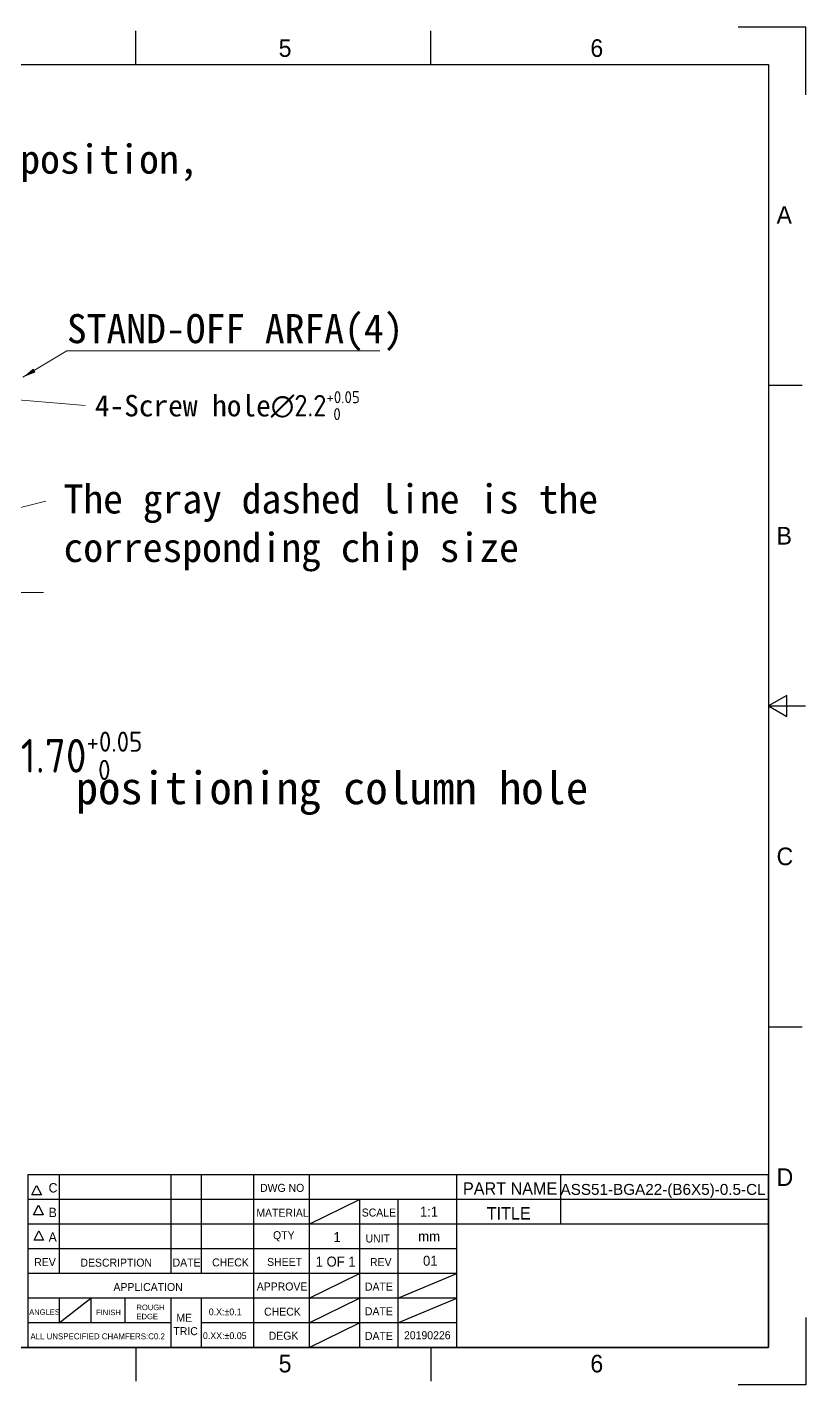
# Model space of a CAD drawing. Header units: millimetres. Extents: x 1283 to 1389, y -11263 to -11188.
# Drawn here: x 1346.5 to 1389.3, y -11263 to -11188.3 of the extents above; entities that cross this region are included whole.
import ezdxf

# ---------------------------------------------------------------- set-up
doc = ezdxf.new("R2010")
doc.units = ezdxf.units.MM
doc.header["$PDSIZE"] = -1
doc.linetypes.add('CENTER', pattern=[10.16, 6.35, -1.27, 1.27, -1.27])
doc.layers.add('DIM', color=3, linetype='Continuous')
doc.layers.add('TuKuang', color=7, linetype='Continuous')
doc.styles.add('1', font='romans.shx', dxfattribs={"height": 2.5})
doc.styles.add('1111', font='isocp.shx', dxfattribs={"bigfont": 'gbcbig.shx'})
doc.styles.add('2', font='romans.shx', dxfattribs={"bigfont": 'bigfont.shx'})
doc.styles.add('GB', font='', dxfattribs={"height": 4})
doc.styles.get("Standard").update_dxf_attribs({"font": ''})
doc.styles.get('GB').set_extended_font_data('KaiTi_GB2312')
doc.styles.get('Standard').set_extended_font_data('SimSun')
doc.dimstyles.new('1111', dxfattribs={"dimtxt": 2.5, "dimasz": 0.2, "dimexe": 0.6, "dimexo": 0.6, "dimtad": 0, "dimtoh": 1, "dimdec": 3, "dimzin": 1, "dimdsep": 46, "dimtxsty": '1111', "dimcen": 0.2, "dimclrd": 97, "dimclre": 97, "dimclrt": 3, "dimazin": 0, "dimtfac": 1, "dimtdec": 3, "dimtofl": 0, "dimtmove": 0, "dimatfit": 2, "dimfxl": 1, "dimlwd": 5, "dimlwe": 5, "dimarcsym": 0})

# ---------------------------------------------------------------- blocks, each defined once
blk = doc.blocks.new('asdf456')
at = {"color": 8}
for p, q in [((1550.36, 85.49), (1548.39, 84.37)), ((1548.39, 84.37), (1550.36, 83.25)), ((1550.36, 83.25), (1550.36, 85.49))]:
    blk.add_line(p, q, dxfattribs=at)
at = {"layer": 'TuKuang', "color": 8}
for p, q in [((1480.75, 152.96), (1480.75, 156.57)), ((1512.28, 152.96), (1512.28, 156.57)), ((1350.05, 152.96), (1548.39, 152.96)), ((1548.39, 152.96), (1548.39, 15.77)), ((1548.39, 118.67), (1552, 118.67)), ((1548.39, 84.37), (1552.36, 84.37)), ((1548.39, 50.07), (1552, 50.07)), ((1548.39, 15.77), (1350.05, 15.77)), ((1480.75, 15.77), (1480.75, 12.16)), ((1512.28, 15.77), (1512.28, 12.16))]:
    blk.add_line(p, q, dxfattribs=at)
for points in [[(1552.39, 149.74), (1552.39, 156.96), (1545.17, 156.96)], [(1552.39, 18.99), (1552.39, 11.77), (1545.17, 11.77)]]:
    blk.add_lwpolyline(points, dxfattribs=at)
at = {"color": 8, "char_height": 1.8844, "attachment_point": 1, "style": '1'}
for s, insert, width in [('{\\f@Gulim|b0|i0|c134|p34;5}', (1496.02, 155.67), 8.3008), ('{\\f@Gulim|b0|i0|c134|p34;6}', (1529.35, 155.67), 8.3008), ('{\\f@Gulim|b0|i0|c134|p34;A}', (1549.26, 137.82), 9.0416), ('{\\f@Gulim|b0|i0|c134|p34;B}', (1549.26, 103.52), 9.0416), ('{\\f@Gulim|b0|i0|c134|p34;C}', (1549.26, 69.23), 9.0416), ('{\\f@Gulim|b0|i0|c134|p34;D}', (1549.26, 34.93), 9.0416), ('{\\f@Gulim|b0|i0|c134|p34;5}', (1496.02, 14.99), 8.3008), ('{\\f@Gulim|b0|i0|c134|p34;6}', (1529.35, 14.99), 8.3008)]:
    blk.add_mtext(s, dxfattribs=dict(at, insert=insert, width=width))
blk = doc.blocks.new('*D10')
at = {"layer": 'DEFPOINTS', "color": 0, "lineweight": 18, "transparency": 16777216}
for p in [(1339.379, -11229.581), (1337.802, -11230.218)]:
    blk.add_point(p, dxfattribs=at)
at = {"layer": 'DIM', "color": 97, "lineweight": 5, "transparency": 16777216}
for p, q in [((1340.751, -11229.027), (1342.354, -11228.379)), ((1342.354, -11228.379), (1343.834, -11228.379)), ((1338.442, -11229.899), (1338.738, -11229.899)), ((1338.59, -11230.047), (1338.59, -11229.751))]:
    blk.add_line(p, q, dxfattribs=at)
at = {"layer": 'DIM', "color": 97, "lineweight": 18, "transparency": 16777216}
blk.add_solid([(1340.658, -11228.798), (1340.843, -11229.255), (1339.379, -11229.581)], dxfattribs=at)
at = {"layer": 'DIM', "color": 3, "lineweight": 0, "transparency": 16777216, "insert": (1348.509, -11228.379), "char_height": 1.85, "attachment_point": 5, "style": '1111'}
blk.add_mtext('\\A1;∅1.70{\\H1.110000;\\S+0.05^  0;}', dxfattribs=at)
blk = doc.blocks.new('*D4')
at = {"layer": 'DEFPOINTS', "color": 0, "lineweight": 18, "transparency": 16777216}
for p in [(1333.994, -11207.807), (1336.187, -11207.991)]:
    blk.add_point(p, dxfattribs=at)
at = {"layer": 'DIM', "color": 97, "lineweight": 5, "transparency": 16777216}
for p, q in [((1334.584, -11207.857), (1335.597, -11207.942)), ((1336.187, -11207.991), (1349.722, -11209.128))]:
    blk.add_line(p, q, dxfattribs=at)
at = {"layer": 'DIM', "color": 97, "lineweight": 18, "transparency": 16777216}
for points in [[(1334.592, -11207.759), (1334.576, -11207.955), (1333.994, -11207.807)], [(1335.605, -11207.844), (1335.588, -11208.04), (1336.187, -11207.991)]]:
    blk.add_solid(points, dxfattribs=at)
at = {"layer": 'DIM', "color": 3, "lineweight": 0, "transparency": 16777216, "insert": (1357.54, -11209.128), "char_height": 1.11, "attachment_point": 5, "style": '1111'}
blk.add_mtext('\\A1;{\\fSimSun|b0|i0|c134|p2;\\H1.0667x;4-Screw hole\\Fisocp,gbcbig|c134;∅2.2{\\H0.666000;\\S+0.05^  0;}}', dxfattribs=at)

msp = doc.modelspace()

# ---------------------------------------------------------------- linework, layer by layer
at = {"color": 1, "linetype": 'CENTER', "lineweight": 0, "ltscale": 0.248}
msp.add_line((1347.424, -11219.399), (1300.756, -11219.399), dxfattribs=at)
at = {"color": 8, "lineweight": 25, "ltscale": 10}
for p, q in [((1346.795, -11252.524), (1347.055, -11252.003)), ((1347.055, -11252.003), (1347.315, -11252.524)), ((1346.888, -11253.613), (1347.148, -11253.092)), ((1347.148, -11253.092), (1347.408, -11253.613)), ((1346.91, -11255.018), (1347.17, -11254.497)), ((1347.17, -11254.497), (1347.431, -11255.018))]:
    msp.add_line(p, q, dxfattribs=at)
at = {"color": 8}
for p, q in [((1348.3, -11251.425), (1348.3, -11256.843)), ((1354.431, -11251.425), (1354.431, -11256.843)), ((1356.093, -11251.425), (1356.093, -11256.843)), ((1358.98, -11251.425), (1358.98, -11260.907)), ((1362.035, -11251.425), (1362.035, -11260.907)), ((1370.145, -11260.907), (1370.145, -11251.425)), ((1375.854, -11251.425), (1375.854, -11254.134)), ((1387.284, -11252.779), (1346.574, -11252.779)), ((1362.035, -11254.134), (1364.797, -11252.779)), ((1364.797, -11252.779), (1364.797, -11260.907)), ((1366.915, -11252.779), (1366.915, -11260.907)), ((1358.98, -11254.134), (1346.574, -11254.134)), ((1387.284, -11254.134), (1358.98, -11254.134)), ((1370.145, -11255.489), (1346.574, -11255.489)), ((1370.145, -11256.843), (1346.574, -11256.843)), ((1362.035, -11258.198), (1364.797, -11256.843)), ((1366.915, -11258.198), (1370.145, -11256.843)), ((1370.145, -11258.198), (1346.574, -11258.198)), ((1348.3, -11258.198), (1348.3, -11259.552)), ((1348.3, -11259.552), (1350.036, -11258.198)), ((1350.036, -11258.198), (1350.036, -11259.552)), ((1351.902, -11258.198), (1351.902, -11259.552)), ((1354.431, -11258.198), (1354.431, -11260.907)), ((1356.093, -11258.198), (1356.093, -11260.907)), ((1362.035, -11259.552), (1364.797, -11258.198)), ((1366.915, -11259.552), (1370.145, -11258.198)), ((1354.431, -11259.552), (1346.574, -11259.552)), ((1370.145, -11259.552), (1356.093, -11259.552)), ((1362.035, -11260.907), (1364.797, -11259.552))]:
    msp.add_line(p, q, dxfattribs=at)
msp.add_lwpolyline([(1387.284, -11260.907), (1387.284, -11251.425), (1346.574, -11251.425), (1346.574, -11260.907)], close=True, dxfattribs=at)
at = {"color": 8, "lineweight": 25, "ltscale": 10}
for points in [[(1347.315, -11252.524), (1346.795, -11252.524)], [(1347.408, -11253.613), (1346.888, -11253.613)], [(1347.431, -11255.018), (1346.91, -11255.018)]]:
    msp.add_lwpolyline(points, dxfattribs=at)
at = {"layer": 'TuKuang', "color": 8}
msp.add_lwpolyline([(1342.706, -11260.907), (1386.57, -11260.907)], dxfattribs=at)

# ---------------------------------------------------------------- block references
at = {"xscale": 0.514122631876262, "yscale": 0.514122631876262, "zscale": 0.514122631876262}
msp.add_blockref('asdf456', (591.222, -11269.017), dxfattribs=at)

# ---------------------------------------------------------------- texts
at = {"color": 3, "lineweight": 0}
msp.add_text('positioning column hole', height=1.8, dxfattribs=at).set_placement((1349.21, -11231.04))
at = {"color": 3, "lineweight": 0, "char_height": 1.6, "attachment_point": 1}
for s, insert in [('Pad and Pin end of the contact position, \\Pthe corresponding ball position', (1312.414, -11194.775)), ('STAND-OFF ARFA(4)', (1348.717, -11204.093)), ('The gray dashed line is the \\Pcorresponding chip size', (1348.531, -11213.457))]:
    msp.add_mtext(s, dxfattribs=dict(at, insert=insert))
at = {"color": 8, "lineweight": 25, "ltscale": 10, "char_height": 0.5157, "width": 0.66512, "attachment_point": 1, "style": '2'}
for s, insert in [('{\\f@Gulim|b0|i0|c134|p34;C}', (1347.712, -11251.872)), ('{\\f@Gulim|b0|i0|c134|p34;B}', (1347.712, -11253.226)), ('{\\f@Gulim|b0|i0|c134|p34;A}', (1347.712, -11254.581))]:
    msp.add_mtext(s, dxfattribs=dict(at, insert=insert))
at = {"color": 0, "insert": (1375.854, -11251.919), "char_height": 0.6, "width": 11.92099, "attachment_point": 1}
msp.add_mtext('{\\fArial|b0|i0|c0|p32;\\C8;ASS51-BGA22-(B6X5)-0.5-CL}', dxfattribs=at)
at = {"layer": 'DIM', "color": 8, "linetype": 'ByBlock', "lineweight": 25, "attachment_point": 7, "style": 'GB'}
for s, insert, char_height, width in [('{\\f@Gulim|b0|i0|c134|p34;DWG NO}', (1359.336, -11252.361), 0.4401, 3.67746), ('{\\f@Gulim|b0|i0|c134|p34;PART NAME}', (1370.491, -11252.51), 0.67916, 5.46149), ('{\\f@Gulim|b0|i0|c134|p34;MATERIAL}', (1359.13, -11253.725), 0.4401, 1.54239), ('{\\f@Gulim|b0|i0|c134|p34;SCALE}', (1364.925, -11253.716), 0.4401, 1.54239), ('{\\f@Gulim|b0|i0|c134|p34;1:1}', (1368.125, -11253.716), 0.55012, 1.32588), ('{\\f@Gulim|b0|i0|c134|p34;TITLE}', (1371.796, -11253.873), 0.67916, 3.0255), ('{\\f@Gulim|b0|i0|c134|p34;  QTY}', (1359.729, -11255.078), 0.4401, 1.54239), ('{\\f@Gulim|b0|i0|c134|p34;1}', (1363.374, -11255.115), 0.55012, 0.96025), ('{\\f@Gulim|b0|i0|c134|p34;UNIT}', (1365.133, -11255.142), 0.4401, 1.54239), ('{\\f@Gulim|b0|i0|c134|p34;mm}', (1368.032, -11255.071), 0.55012, 1.32588), ('{\\f@Gulim|b0|i0|c134|p34;REV}', (1346.922, -11256.435), 0.4401, 1.54239), ('{\\f@Gulim|b0|i0|c134|p34;DESCRIPTION}', (1349.461, -11256.471), 0.4401, 1.54239), ('{\\f@Gulim|b0|i0|c134|p34;DATE}', (1354.528, -11256.458), 0.4401, 1.54239), ('{\\f@Gulim|b0|i0|c134|p34;CHECK}', (1356.701, -11256.458), 0.4401, 1.54239), ('{\\f@Gulim|b0|i0|c134|p34;SHEET}', (1359.724, -11256.432), 0.4401, 1.54239), ('{\\f@Gulim|b0|i0|c134|p34;1 OF 1}', (1362.391, -11256.47), 0.55012, 2.58099), ('{\\f@Gulim|b0|i0|c134|p34;REV}', (1365.382, -11256.435), 0.4401, 1.54239), ('{\\f@Gulim|b0|i0|c134|p34;01}', (1368.294, -11256.425), 0.55012, 1.32588), ('{\\f@Gulim|b0|i0|c134|p34;APPLICATION}', (1351.276, -11257.811), 0.4401, 1.54239), ('{\\f@Gulim|b0|i0|c134|p34;APPROVE}', (1359.154, -11257.783), 0.4401, 1.54239), ('{\\f@Gulim|b0|i0|c134|p34;DATE}', (1365.101, -11257.783), 0.4401, 1.54239), ('{\\f@Gulim|b0|i0|c134|p34;ROUGH \\PEDGE}', (1352.543, -11259.362), 0.30103, 1.21688), ('{\\f@Gulim|b0|i0|c134|p34;0.X:%%P0.1}', (1356.516, -11259.142), 0.37133, 2.49951), ('{\\f@Gulim|b0|i0|c134|p34;CHECK}', (1359.559, -11259.167), 0.4401, 1.54239), ('{\\f@Gulim|b0|i0|c134|p34;DATE}', (1365.101, -11259.138), 0.4401, 1.54239), ('{\\f@Gulim|b0|i0|c134|p34; ME\\PTRIC}', (1354.572, -11260.238), 0.4401, 1.54239), ('{\\f@Gulim|b0|i0|c134|p34;0.XX:%%P0.05}', (1356.196, -11260.454), 0.37133, 2.78614), ('{\\f@Gulim|b0|i0|c134|p34;DEGK}', (1359.812, -11260.489), 0.4401, 1.54239), ('{\\f@Gulim|b0|i0|c134|p34;DATE}', (1365.101, -11260.493), 0.4401, 1.54239), ('{\\f@Gulim|b0|i0|c134|p34;20190226}', (1367.248, -11260.463), 0.4401, 1.27696)]:
    msp.add_mtext(s, dxfattribs=dict(at, insert=insert, char_height=char_height, width=width))
at = {"layer": 'DIM', "color": 8, "linetype": 'ByBlock', "lineweight": 9, "attachment_point": 7, "style": 'GB'}
for s, insert, char_height, width in [('{\\f@Gulim|b0|i0|c134|p34;ANGLES}', (1346.644, -11259.119), 0.30103, 1.63171), ('{\\f@Gulim|b0|i0|c134|p34;FINISH}', (1350.317, -11259.136), 0.30103, 1.40791), ('{\\f@Gulim|b0|i0|c134|p34;\\C8;ALL UNSPECIFIED CHAMFERS:C0.2}', (1346.713, -11260.465), 0.33113, 7.85437)]:
    msp.add_mtext(s, dxfattribs=dict(at, insert=insert, char_height=char_height, width=width))

# ---------------------------------------------------------------- dimensions: what is measured, and where the dimension line sits
at = {"layer": 'DIM', "lineweight": 0}
dim = msp.add_diameter_dim_2p(p1=(1333.994, -11207.807), p2=(1336.187, -11207.991), text='{\\fSimSun|b0|i0|c134|p2;\\H1.0667x;4-Screw hole\\Fisocp,gbcbig|c134;<>}', dimstyle='1111', override={"dimscale": 0.74, "dimtxt": 1.5, "dimasz": 0.8, "dimexe": 0.49975, "dimexo": 0.49975, "dimgap": 0.49975, "dimdec": 1, "dimtol": 1, "dimlim": 0, "dimtp": 0.05, "dimtm": 0, "dimtfac": 0.6, "dimtdec": 2, "dimtolj": 1}, dxfattribs=at)
dim.commit()
dim.dimension.update_dxf_attribs({"geometry": '*D4', "text_midpoint": (1357.54, -11209.128), "dimtype": 131})
dim = msp.add_diameter_dim_2p(p1=(1337.802, -11230.218), p2=(1339.379, -11229.581), dimstyle='1111', override={"dimscale": 0.74, "dimasz": 2, "dimexe": 0.49975, "dimexo": 0.49975, "dimgap": 0.49975, "dimtoh": 1, "dimdec": 2, "dimtol": 1, "dimtp": 0.05, "dimtfac": 0.6, "dimtolj": 1}, dxfattribs=at)
dim.commit()
dim.dimension.update_dxf_attribs({"geometry": '*D10', "text_midpoint": (1348.509, -11228.379), "dimtype": 131})

# ---------------------------------------------------------------- leaders
at = {"lineweight": 0}
for points in [[(1346.296, -11207.569), (1348.717, -11206.119), (1365.929, -11206.119)], [(1327.34, -11219.399), (1347.55, -11214.384)]]:
    msp.add_leader(points, dimstyle='1111', override={"dimscale": 0.74, "dimtxt": 1.6, "dimasz": 1, "dimgap": 0.625, "dimtad": 0, "dimtoh": 1, "dimdec": 2, "dimtdec": 2}, dxfattribs=at)

doc.saveas('drawing.dxf')
